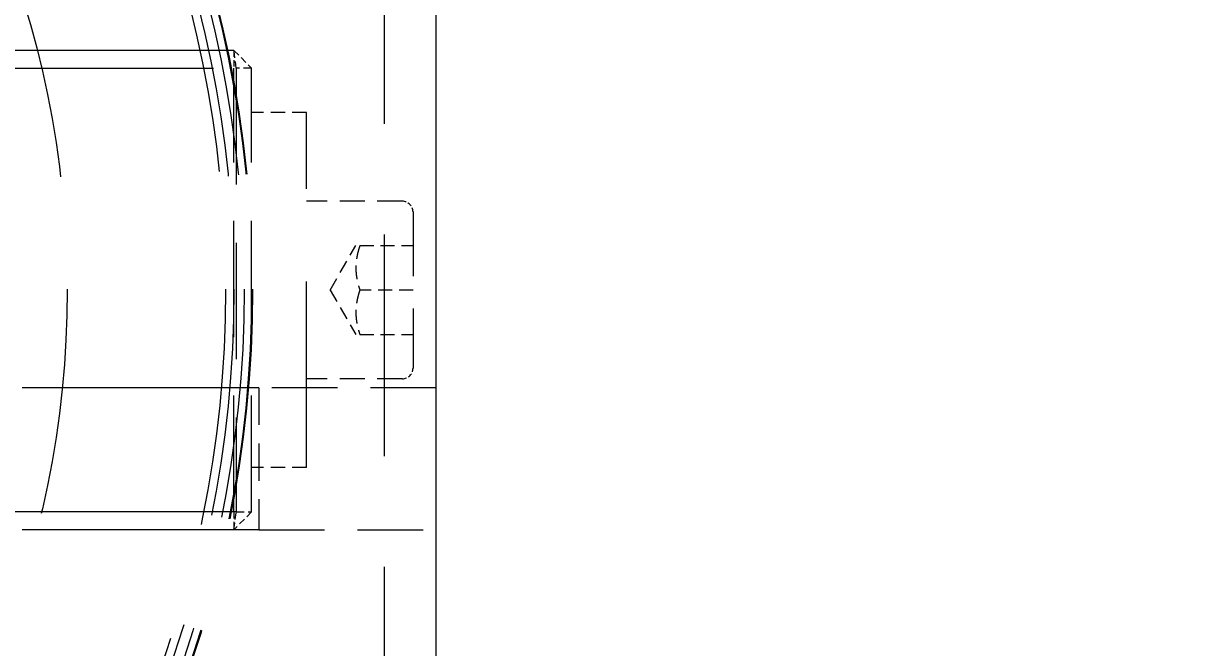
# Model space of a CAD drawing. Header units: millimetres. Extents: x 36 to 2484, y 36 to 1746.
# Drawn here: x 1535.9 to 1602.6, y 1247 to 1282.1 of the extents above; entities that cross this region are included whole.
import ezdxf

# ---------------------------------------------------------------- set-up
doc = ezdxf.new("R2010")
doc.units = ezdxf.units.MM
doc.header["$LTSCALE"] = 6
doc.linetypes.add('HIDDEN', pattern=[9.525, 6.35, -3.175])
doc.layers.add('가는실선_A4', color=7, linetype='Continuous', lineweight=5)
doc.layers.add('굵은실선_A3', color=7, linetype='Continuous', lineweight=18)
doc.layers.add('가는파선_A3', color=7, linetype='HIDDEN', lineweight=13, true_color=0x008000)
doc.styles.add('치수문자_A3(2.5)', font='')
doc.styles.get('치수문자_A3(2.5)').set_extended_font_data('GulimChe')
doc.dimstyles.new('치수_A3(2.5)', dxfattribs={"dimscale": 6, "dimtxt": 2.5, "dimasz": 2.5, "dimexe": 1.5, "dimexo": 1, "dimgap": 0.5, "dimtad": 1, "dimtoh": 1, "dimdec": 1, "dimrnd": 1e-08, "dimdsep": 46, "dimtxsty": '치수문자_A3(2.5)', "dimcen": 0.09, "dimdle": 10, "dimclrd": 8, "dimclre": 8, "dimclrt": 7, "dimadec": 1, "dimazin": 2, "dimtfac": 0.8, "dimtmove": 0, "dimatfit": 3, "dimfxl": 1, "dimtolj": 1, "dimtzin": 0, "dimlwd": -1, "dimlwe": -1, "dimarcsym": 0})

# ---------------------------------------------------------------- blocks, each defined once
blk = doc.blocks.new('*D25')
at = {"layer": 'Defpoints', "color": 0, "transparency": 16777216}
for p in [(1559.168, 1344.627), (1559.168, 869.627), (1662.118, 869.627)]:
    blk.add_point(p, dxfattribs=at)
at = {"layer": '가는실선_A4', "color": 8, "transparency": 16777216}
for p, q in [((1565.168, 1344.627), (1671.118, 1344.627)), ((1662.118, 1329.627), (1662.118, 884.627)), ((1565.168, 869.627), (1671.118, 869.627))]:
    blk.add_line(p, q, dxfattribs=at)
for points in [[(1659.618, 1329.627), (1664.618, 1329.627), (1662.118, 1344.627)], [(1659.618, 884.627), (1664.618, 884.627), (1662.118, 869.627)]]:
    blk.add_solid(points, dxfattribs=at)
at = {"layer": '가는실선_A4', "color": 7, "transparency": 16777216, "insert": (1651.418, 1107.127), "char_height": 15, "attachment_point": 5, "rotation": 90, "style": '치수문자_A3(2.5)'}
blk.add_mtext('\\A1;475', dxfattribs=at)

msp = doc.modelspace()

# ---------------------------------------------------------------- linework, layer by layer
at = {"layer": '가는파선_A3', "ltscale": 0.327507}
msp.add_line((1556.263, 1201.618), (1556.263, 1332.637), dxfattribs=at)
at = {"layer": '가는파선_A3', "ltscale": 0.353583}
msp.add_line((1547.763, 1280.627), (1512.763, 1280.627), dxfattribs=at)
at = {"layer": '가는파선_A3', "ltscale": 0.010068}
for p, q in [((1547.897, 1279.627), (1547.763, 1280.627)), ((1547.763, 1280.627), (1548.763, 1279.627)), ((1548.763, 1254.627), (1547.763, 1253.627)), ((1547.763, 1253.627), (1547.897, 1254.627))]:
    msp.add_line(p, q, dxfattribs=at)
at = {"layer": '가는파선_A3', "ltscale": 0.009642}
for p, q in [((1547.763, 1280.627), (1547.763, 1279.627)), ((1547.763, 1254.627), (1547.763, 1253.627))]:
    msp.add_line(p, q, dxfattribs=at)
at = {"layer": '가는파선_A3', "ltscale": 0.344834}
for p, q in [((1513.763, 1279.627), (1547.897, 1279.627)), ((1547.897, 1254.627), (1513.763, 1254.627))]:
    msp.add_line(p, q, dxfattribs=at)
at = {"layer": '가는파선_A3', "ltscale": 0.172123}
for p, q in [((1547.763, 1254.627), (1547.763, 1279.627)), ((1547.897, 1279.627), (1547.897, 1254.627)), ((1548.763, 1254.627), (1548.763, 1279.627))]:
    msp.add_line(p, q, dxfattribs=at)
at = {"layer": '가는파선_A3', "ltscale": 0.011832}
for p, q in [((1548.763, 1279.627), (1547.897, 1279.627)), ((1547.897, 1254.627), (1548.763, 1254.627))]:
    msp.add_line(p, q, dxfattribs=at)
at = {"layer": '가는파선_A3', "ltscale": 0.021256}
for p, q in [((1551.863, 1277.127), (1548.763, 1277.127)), ((1551.863, 1257.127), (1548.763, 1257.127))]:
    msp.add_line(p, q, dxfattribs=at)
at = {"layer": '가는파선_A3', "ltscale": 0.274855}
msp.add_line((1551.863, 1257.127), (1551.863, 1277.127), dxfattribs=at)
at = {"layer": '가는파선_A3', "ltscale": 0.0371}
for p, q in [((1557.263, 1272.127), (1551.863, 1272.127)), ((1557.263, 1262.127), (1551.863, 1262.127))]:
    msp.add_line(p, q, dxfattribs=at)
at = {"layer": '가는파선_A3', "ltscale": 0.095125}
msp.add_line((1557.863, 1271.527), (1557.863, 1262.727), dxfattribs=at)
at = {"layer": '가는파선_A3', "ltscale": 0.019787}
for q in [(1554.64, 1269.627), (1554.64, 1264.627)]:
    msp.add_line((1553.196, 1267.127), q, dxfattribs=at)
at = {"layer": '가는파선_A3', "ltscale": 0.020567}
for p, q in [((1554.863, 1269.627), (1557.863, 1269.627)), ((1557.863, 1267.127), (1554.863, 1267.127)), ((1554.863, 1264.627), (1557.863, 1264.627))]:
    msp.add_line(p, q, dxfattribs=at)
at = {"layer": '가는파선_A3', "ltscale": 0.349956}
for p, q in [((1549.168, 1261.627), (1369.168, 1261.627)), ((1549.168, 1253.627), (1369.168, 1253.627))]:
    msp.add_line(p, q, dxfattribs=at)
at = {"layer": '가는파선_A3', "ltscale": 0.097324}
for p, q in [((1559.168, 1261.627), (1549.168, 1261.627)), ((1549.168, 1253.627), (1559.168, 1253.627))]:
    msp.add_line(p, q, dxfattribs=at)
at = {"layer": '가는파선_A3', "ltscale": 0.055011}
msp.add_line((1549.168, 1261.627), (1549.168, 1253.627), dxfattribs=at)
at = {"layer": '가는파선_A3', "ltscale": 0.340571}
msp.add_circle((1483.763, 1267.127), 65.052, dxfattribs=at)
at = {"layer": '가는파선_A3', "ltscale": 0.340297}
msp.add_circle((1483.763, 1267.127), 65, dxfattribs=at)
at = {"layer": '가는파선_A3', "ltscale": 0.338101}
msp.add_circle((1483.763, 1267.127), 64.581, dxfattribs=at)
at = {"layer": '가는파선_A3', "ltscale": 0.335061}
msp.add_circle((1483.763, 1267.127), 64, dxfattribs=at)
at = {"layer": '가는파선_A3', "ltscale": 0.349222}
msp.add_circle((1483.763, 1267.127), 63.528, dxfattribs=at)
at = {"layer": '가는파선_A3', "ltscale": 0.333491}
msp.add_circle((1483.763, 1267.127), 54.6, dxfattribs=at)
at = {"layer": '가는파선_A3', "ltscale": 0.006393}
for centre, start, end in [((1557.263, 1271.527), 0, 90), ((1557.263, 1262.727), 270, 0)]:
    msp.add_arc(centre, 0.6, start, end, dxfattribs=at)
at = {"layer": '가는파선_A3', "ltscale": 0.020092}
for points in [[(1554.863, 1269.627), (1554.446, 1268.377), (1554.863, 1267.127)], [(1554.863, 1267.127), (1554.446, 1265.877), (1554.863, 1264.627)]]:
    msp.add_rational_spline(points, [1, 1.15470053838, 1], degree=2, dxfattribs=at)
at = {"layer": '굵은실선_A3'}
msp.add_line((1559.168, 1187.127), (1559.168, 1344.627), dxfattribs=at)

# ---------------------------------------------------------------- dimensions: what is measured, and where the dimension line sits
at = {"layer": '가는실선_A4', "color": 8, "true_color": 0x808080}
dim = msp.add_linear_dim(base=(1662.118, 869.627), p1=(1559.168, 1344.627), p2=(1559.168, 869.627), angle=90, dimstyle='치수_A3(2.5)', override={"dimgap": 0.5, "dimtoh": 0, "dimdec": 1, "dimtol": 0, "dimlim": 0, "dimtp": 0, "dimtm": 0, "dimtdec": 2, "dimtofl": 0, "dimatfit": 1}, dxfattribs=at)
dim.commit()
dim.dimension.update_dxf_attribs({"geometry": '*D25', "text_midpoint": (1662.118, 1107.127), "dimtype": 160})

doc.saveas('drawing.dxf')
